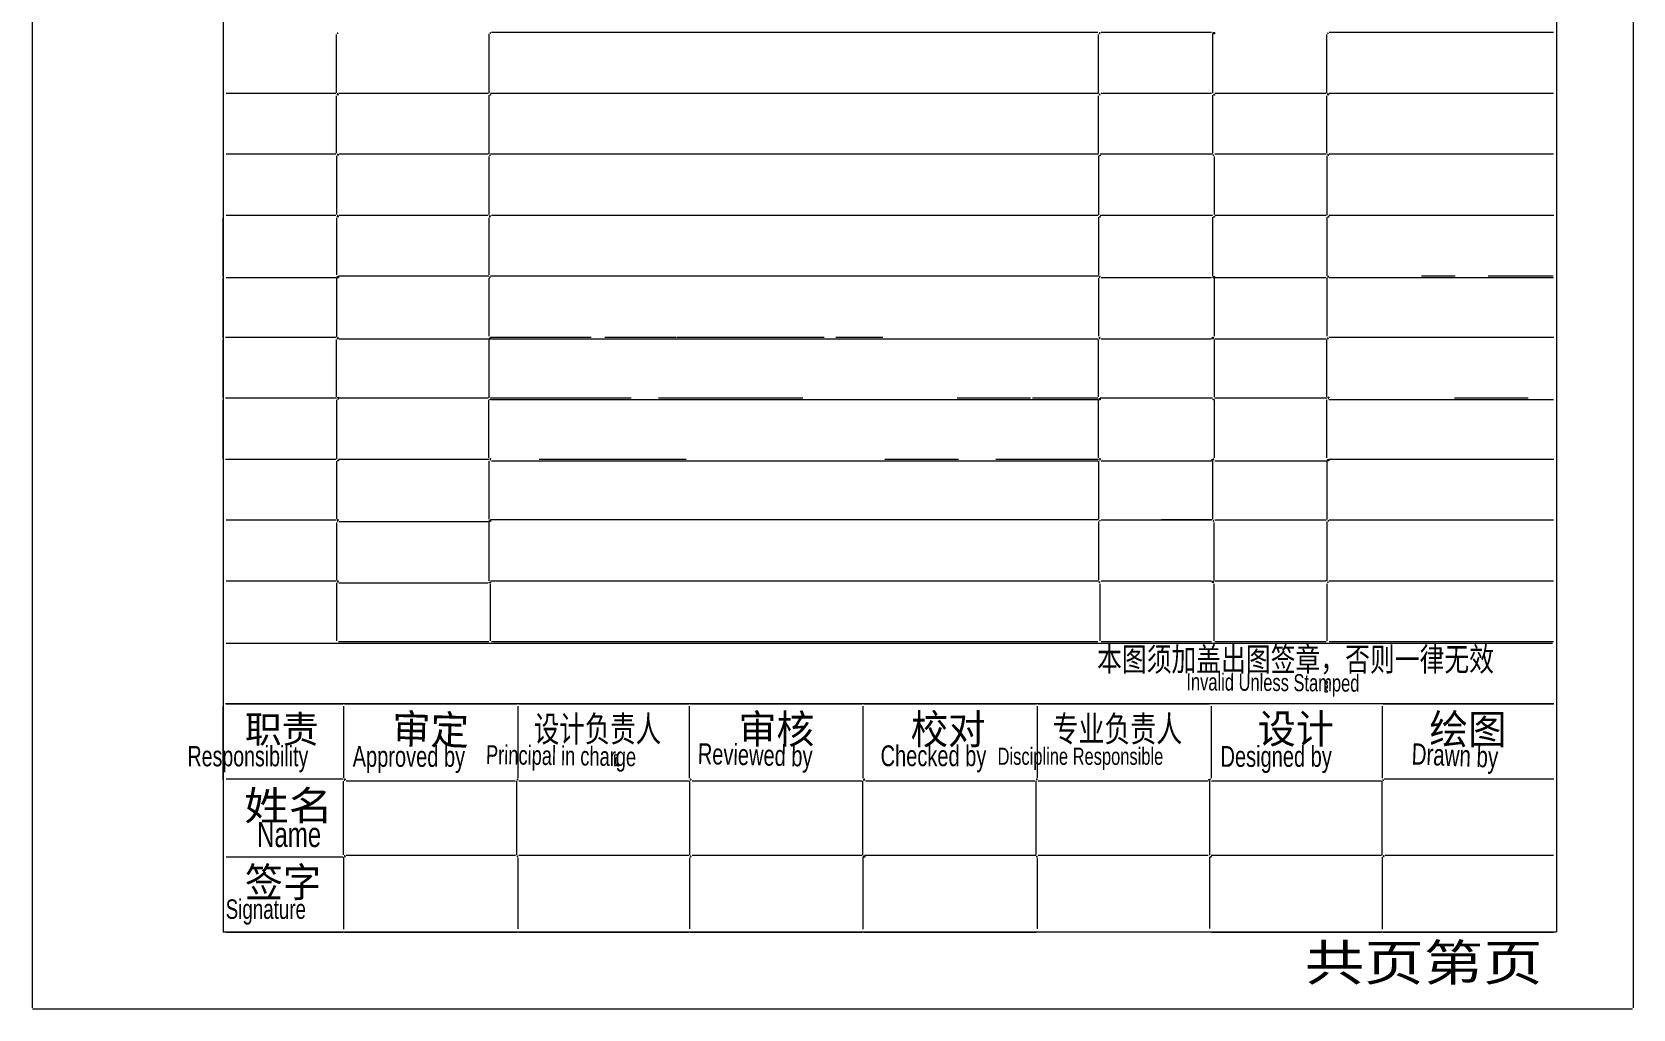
# Model space of a CAD drawing. Extents: x 116 to 2598, y 136 to 3647.
# Drawn here: x 116 to 2598, y 136 to 1651 of the extents above; entities that cross this region are included whole.
import ezdxf

# ---------------------------------------------------------------- set-up
doc = ezdxf.new("R2010")
doc.units = 0
for name, color, linetype, lineweight in [('OCR_TEXT', 6, 'Continuous', 0), ('TRACE_STRAIGHT', 5, 'Continuous', 0), ('TRACE_TEXT_SYMBOL', 6, 'Continuous', 0)]:
    doc.layers.add(name, color=color, linetype=linetype, lineweight=lineweight)
doc.styles.add('wqy-unicode', font='wqy-unicode.lff')

msp = doc.modelspace()

# ---------------------------------------------------------------- linework, layer by layer
at = {"layer": 'TRACE_STRAIGHT', "color": 5}
for p, q in [((116.1, 3645.6), (116.1, 138.1)), ((2597.7, 3645.6), (2597.7, 138.1)), ((412.3, 3526.9), (412.3, 256.9)), ((2479, 3527), (2479, 256)), ((412.4, 1649.4), (412.4, 1556.9)), ((587.9, 1556.9), (587.9, 1646.9)), ((824, 1648), (824, 1556)), ((828.1, 1651), (1768.1, 1651)), ((1769, 1556.9), (1769, 1646.9)), ((1773.1, 1651), (1944.4, 1651)), ((1946, 1648), (1946, 1556)), ((2122.9, 1556.9), (2122.9, 1646.9)), ((2126.9, 1651), (2474.4, 1651)), ((2479.5, 1556.9), (2479.5, 1649.4)), ((412.4, 1554.4), (412.4, 1463.1)), ((416.9, 1556), (586.9, 1556)), ((587.9, 1463.1), (587.9, 1551.9)), ((591.9, 1556), (823.1, 1556)), ((824, 1553), (824, 1462)), ((827, 1556), (1769, 1556)), ((1769, 1463.1), (1769, 1551.9)), ((1773.1, 1556), (1944.4, 1556)), ((1876, 1556), (1936, 1556)), ((1946, 1553), (1946, 1463)), ((1949.4, 1556), (2121.9, 1556)), ((2122.9, 1463.1), (2122.9, 1551.9)), ((2126.9, 1556), (2474.4, 1556)), ((2142, 1556), (2256, 1556)), ((2479.5, 1463.1), (2479.5, 1554.4)), ((412.4, 1458.1), (412.4, 1368.1)), ((416.9, 1462.1), (586.9, 1462.1)), ((588, 1459), (588, 1368)), ((591.9, 1462.1), (823.1, 1462.1)), ((824, 1458.1), (824, 1368.1)), ((827, 1462), (1769, 1462)), ((1769, 1459), (1769, 1367)), ((1772, 1462), (1946, 1462)), ((1948.6, 1458.1), (1948.6, 1368.1)), ((1949.4, 1462.1), (2121.9, 1462.1)), ((2123, 1459), (2123, 1367)), ((2126.9, 1462.1), (2474.4, 1462.1)), ((2383, 1462), (2474, 1462)), ((2479, 1459), (2479, 1368)), ((416.9, 1367.1), (586.9, 1367.1)), ((591.9, 1367.1), (823.1, 1367.1)), ((828.1, 1367.1), (1768.1, 1367.1)), ((1232, 1367), (1346, 1367)), ((1425, 1367), (1653, 1367)), ((1654, 1367), (1736, 1367)), ((1772, 1367), (1946, 1367)), ((1949.4, 1367.1), (2121.9, 1367.1)), ((2126, 1367), (2475, 1367)), ((412.4, 1271.9), (412.4, 1363.1)), ((587.9, 1363.1), (587.9, 1274.4)), ((824, 1363.1), (824, 1274.4)), ((1769, 1364), (1769, 1274)), ((1946, 1364), (1946, 1273)), ((2123, 1364), (2123, 1273)), ((2479.5, 1271.9), (2479.5, 1363.1)), ((412.4, 1176.9), (412.4, 1269.4)), ((416.9, 1270.3), (586.9, 1270.3)), ((588, 1270), (588, 1178)), ((591, 1273), (824, 1273)), ((824, 1269.4), (824, 1179.4)), ((827, 1273), (1769, 1273)), ((1769, 1269.4), (1769, 1179.4)), ((1773.1, 1270.3), (1944.4, 1270.3)), ((1948.6, 1269.4), (1948.6, 1179.4)), ((1949.4, 1270.3), (2121.9, 1270.3)), ((2122.9, 1269.4), (2122.9, 1179.4)), ((2126.9, 1270.3), (2474.4, 1270.3)), ((2270, 1273), (2322, 1273)), ((2373, 1273), (2474, 1273)), ((2479.5, 1176.9), (2479.5, 1269.4)), ((412.4, 1084.4), (412.4, 1174.4)), ((416, 1178), (587, 1178)), ((587.9, 1085.6), (587.9, 1174.4)), ((591.9, 1175.3), (823.1, 1175.3)), ((824, 1175), (824, 1084)), ((827, 1178), (983, 1178)), ((828.1, 1175.3), (1768.1, 1175.3)), ((1004, 1178), (1115, 1178)), ((1116, 1178), (1344, 1178)), ((1362, 1178), (1435, 1178)), ((1769, 1085.6), (1769.1, 1174.4)), ((1773.1, 1175.3), (1944.4, 1175.3)), ((1948.6, 1174.4), (1948.6, 1085.6)), ((1949.4, 1175.3), (2121.9, 1175.3)), ((2122.9, 1085.6), (2122.9, 1174.4)), ((2126, 1178), (2475, 1178)), ((2479.5, 1084.4), (2479.5, 1174.4)), ((412.4, 989.4), (412.4, 1080.6)), ((416, 1084), (588, 1084)), ((588, 1081), (588, 989)), ((591.9, 1083.9), (823.1, 1083.9)), ((824, 990.6), (824.1, 1080.6)), ((827, 1084), (1045, 1084)), ((828.1, 1081.4), (1768.1, 1081.4)), ((1087, 1084), (1311, 1084)), ((1550, 1084), (1664, 1084)), ((1667, 1084), (1768, 1084)), ((1769, 990.6), (1769.1, 1080.6)), ((1772, 1084), (1946, 1084)), ((1948.6, 1080.6), (1948.6, 990.6)), ((1949, 1084), (2123, 1084)), ((2122.9, 990.6), (2122.9, 1080.6)), ((2126.9, 1081.4), (2474.4, 1081.4)), ((2321, 1084), (2435, 1084)), ((2479.5, 989.4), (2479.5, 1080.6)), ((412.4, 985.6), (412.4, 895.6)), ((416, 989), (587, 989)), ((587.9, 985.6), (587.9, 895.6)), ((591, 989), (824, 989)), ((824, 985.6), (824, 895.6)), ((828.1, 986.4), (1768.1, 986.4)), ((902, 989), (1130, 989)), ((1438, 989), (1552, 989)), ((1610, 989), (1769, 989)), ((1769, 986), (1769, 896)), ((1773.1, 986.4), (1944.4, 986.4)), ((1946, 986), (1946, 895)), ((1949.4, 986.4), (2121.9, 986.4)), ((2123, 986), (2123, 895)), ((2126, 989), (2475, 989)), ((2479, 986), (2479, 895)), ((416.9, 894.9), (586.9, 894.9)), ((827, 895), (1769, 895)), ((1773.1, 894.9), (1944.4, 894.9)), ((1867, 895), (1945, 895)), ((1949.4, 894.9), (2121.9, 894.9)), ((2126.9, 894.9), (2474.4, 894.9)), ((412.4, 893.1), (412.4, 800.6)), ((587.9, 890.6), (587.9, 800.6)), ((591.9, 892.3), (823.1, 892.3)), ((824, 892), (824, 800)), ((1769, 892), (1769, 801)), ((1948.6, 800.6), (1948.6, 890.6)), ((2123, 892), (2123, 800)), ((2479.5, 800.6), (2479.5, 893.1)), ((412.4, 798.1), (412.4, 706.9)), ((416.9, 799.9), (586.9, 799.9)), ((588, 797), (588, 707)), ((591.9, 797.3), (823.1, 797.3)), ((826.7, 706.9), (826.7, 795.6)), ((827, 800), (1769, 800)), ((1771.7, 706.9), (1771.7, 795.6)), ((1773.1, 799.9), (1944.4, 799.9)), ((1948.6, 706.9), (1948.6, 795.6)), ((1949.4, 799.9), (2121.9, 799.9)), ((2122.9, 795.6), (2122.9, 706.9)), ((2126, 800), (2232, 800)), ((2126.9, 799.9), (2474.4, 799.9)), ((2479.5, 706.9), (2479.5, 798.1)), ((416.9, 703.3), (2473.1, 703.3)), ((591, 706), (824, 706)), ((828.1, 706), (1768.1, 706)), ((889, 706), (945, 706)), ((1024, 706), (1080, 706)), ((1081, 706), (1141, 706)), ((1175, 706), (1251, 706)), ((1297, 706), (1519, 706)), ((1773.1, 706), (1944.4, 706)), ((1949.4, 706), (2121.9, 706)), ((2126.9, 706), (2474.4, 706)), ((2479.5, 614.4), (2479.5, 704.4)), ((412.4, 491.9), (412.4, 605.6)), ((416, 610), (2475, 610)), ((416.9, 609.7), (598.1, 609.7)), ((599, 605.6), (599, 494.4)), ((600.6, 609.7), (868.1, 609.7)), ((869.7, 494.4), (869.7, 605.6)), ((870.6, 609.7), (1134.4, 609.7)), ((1135.1, 494.4), (1135.2, 605.6)), ((1136.9, 609.7), (1403.1, 609.7)), ((1404, 605.6), (1404, 494.4)), ((1405.6, 609.7), (1673.1, 609.7)), ((1674.7, 494.4), (1674.7, 605.6)), ((1675.6, 609.7), (1940.6, 609.7)), ((1943.6, 605.6), (1943.6, 494.4)), ((2209, 605.6), (2209, 494.4)), ((2210.6, 609.7), (2474.4, 609.7)), ((2479.5, 491.9), (2479.5, 605.6)), ((412.4, 489.4), (412.4, 375.6)), ((416.9, 493), (598.1, 493)), ((599, 375.6), (599, 489.4)), ((603.1, 490.3), (865.6, 490.3)), ((867, 490), (867, 375)), ((870.6, 490.3), (1134.4, 490.3)), ((1135, 490), (1135, 375)), ((1139.4, 490.3), (1403.1, 490.3)), ((1404, 375.6), (1404, 489.4)), ((1408.1, 490.3), (1670.6, 490.3)), ((1672, 490), (1672, 376)), ((1675.6, 490.3), (1939.4, 490.3)), ((1941, 490), (1941, 375)), ((1944.4, 490.3), (2208.1, 490.3)), ((2209, 375.6), (2209, 489.4)), ((2212, 493), (2475, 493)), ((2479, 490), (2479, 375)), ((412.4, 373.1), (412.4, 260.6)), ((416.9, 372.3), (598.1, 372.3)), ((603.1, 374.9), (865.6, 374.9)), ((870.6, 374.9), (1134.4, 374.9)), ((1139.4, 374.9), (1403.1, 374.9)), ((1407, 375), (1672, 375)), ((1675.6, 374.9), (1939.4, 374.9)), ((1944, 375), (2027, 375)), ((1944.4, 374.9), (2208.1, 374.9)), ((2213.1, 374.9), (2474.4, 374.9)), ((2479.5, 260.6), (2479.5, 373.1)), ((599, 372), (599, 260)), ((869.7, 260.6), (869.7, 370.6)), ((1135.1, 370.6), (1135.2, 260.6)), ((1404, 372), (1404, 260)), ((1674.7, 260.6), (1674.7, 370.6)), ((1941, 372), (1941, 261)), ((2209, 372), (2209, 260)), ((412, 256), (2479, 256)), ((416.9, 255.5), (598.1, 255.5)), ((600.6, 255.5), (868.1, 255.5)), ((764, 256), (867, 256)), ((870.6, 255.5), (1134.4, 255.5)), ((1136.9, 255.5), (1403.1, 255.5)), ((1405.6, 255.5), (1673.1, 255.5)), ((1944.4, 255.5), (2208.1, 255.5)), ((2210.6, 255.5), (2474.4, 255.5)), ((116.9, 136.4), (2596.9, 136.4))]:
    msp.add_line(p, q, dxfattribs=at)
at = {"layer": 'TRACE_TEXT_SYMBOL', "color": 6}
for points in [[(589, 1649), (590, 1648), (590, 1649)], [(826, 1650), (826, 1649), (827, 1649)], [(1771, 1650), (1770, 1649), (1771, 1648), (1772, 1649)], [(1947, 1650), (1949, 1650), (1949, 1648), (1947, 1648)], [(2124, 1649), (2125, 1648), (2125, 1649)], [(589, 1555), (589, 1554), (590, 1553), (591, 1554), (590, 1555)], [(826, 1554), (827, 1554), (827, 1553), (826, 1553)], [(1771, 1555), (1770, 1554), (1771, 1553), (1772, 1554)], [(1948, 1554), (1949, 1554), (1949, 1553), (1948, 1553)], [(2124, 1555), (2124, 1554), (2125, 1553), (2126, 1554), (2125, 1555)], [(589, 1461), (590, 1460), (591, 1460), (590, 1461)], [(825, 1460), (826, 1459), (826, 1460)], [(1771, 1460), (1772, 1460), (1772, 1459), (1771, 1459)], [(1947, 1460), (1947, 1459), (1948, 1460)], [(2124, 1461), (2125, 1460), (2126, 1460), (2125, 1461)], [(589, 1366), (589, 1365), (590, 1364), (591, 1365), (590, 1366)], [(825, 1366), (825, 1365), (826, 1364), (827, 1365), (826, 1366)], [(1771, 1365), (1772, 1365), (1772, 1364), (1771, 1364)], [(1948, 1365), (1949, 1365), (1949, 1364), (1948, 1364)], [(2125, 1365), (2126, 1365), (2126, 1364), (2125, 1364)], [(589, 1272), (591, 1272), (591, 1270), (589, 1270)], [(825, 1271), (826, 1270), (826, 1271)], [(1771, 1272), (1770, 1271), (1771, 1271), (1772, 1272)], [(1947, 1272), (1949, 1272), (1949, 1270), (1947, 1270)], [(2125, 1272), (2124, 1271), (2125, 1271), (2126, 1272)], [(590, 1177), (589, 1176), (590, 1176), (591, 1177)], [(825, 1177), (827, 1177), (827, 1175), (825, 1175)], [(1771, 1178), (1770, 1177), (1770, 1176), (1771, 1176), (1772, 1177)], [(1947, 1178), (1946, 1177), (1945, 1177), (1946, 1176), (1947, 1176), (1948, 1177)], [(2124, 1177), (2124, 1176), (2125, 1175), (2125, 1176)], [(590, 1085), (591, 1085), (591, 1084), (590, 1084)], [(590, 1083), (590, 1082), (591, 1082)], [(826, 1082), (827, 1082), (827, 1081), (826, 1081)], [(1770, 1083), (1772, 1083), (1772, 1081), (1770, 1081)], [(1947, 1082), (1948, 1082), (1948, 1081), (1947, 1081)], [(2125, 1085), (2126, 1085), (2126, 1084), (2125, 1084)], [(2125, 1083), (2125, 1082), (2126, 1083)], [(590, 987), (591, 987), (591, 986), (590, 986)], [(826, 990), (827, 990), (827, 989), (826, 989)], [(826, 988), (826, 987), (827, 988)], [(1771, 990), (1772, 990), (1772, 989), (1771, 989)], [(1771, 988), (1771, 987), (1772, 988)], [(1945, 988), (1946, 988), (1946, 987), (1945, 987)], [(1947, 990), (1947, 988), (1948, 988), (1948, 989)], [(2124, 988), (2126, 988), (2126, 986), (2124, 986)], [(590, 895), (589, 894), (589, 893), (590, 893), (591, 894)], [(825, 894), (827, 894), (827, 892), (825, 892)], [(1771, 894), (1771, 893), (1772, 893)], [(2125, 894), (2125, 893), (2126, 893)], [(1947, 893), (1947, 892), (1948, 893)], [(590, 800), (589, 799), (590, 798), (591, 799)], [(825, 798), (827, 798), (827, 797), (825, 797)], [(1771, 799), (1770, 798), (1770, 797), (1771, 798)], [(1946, 799), (1945, 798), (1946, 798), (1947, 797), (1948, 798), (1947, 799)], [(2124, 798), (2125, 797), (2125, 798)], [(2123, 644), (2122, 643), (2121, 643), (2121, 642), (2120, 641), (2120, 638), (2121, 637), (2121, 636), (2122, 635), (2120, 633), (2120, 628), (2124, 628), (2124, 629), (2122, 631), (2122, 633), (2121, 634), (2122, 635), (2123, 635), (2124, 634), (2124, 638), (2122, 640), (2124, 642), (2124, 644)], [(1021, 531), (1020, 530), (1019, 530), (1019, 514), (1022, 514), (1022, 516), (1021, 517), (1021, 525), (1023, 527), (1024, 527), (1024, 530), (1022, 530)], [(1024, 516), (1025, 516), (1025, 513), (1024, 513)], [(601, 493), (600, 492), (600, 491), (601, 491), (602, 492)], [(868, 493), (868, 492), (869, 491), (869, 492)], [(1137, 493), (1136, 492), (1137, 491), (1138, 492)], [(1406, 493), (1405, 492), (1405, 491), (1406, 491), (1407, 492)], [(1673, 493), (1673, 492), (1674, 491), (1674, 492)], [(1940, 492), (1941, 492), (1941, 491), (1940, 491)], [(1942, 493), (1942, 492), (1943, 492)], [(2210, 492), (2210, 491), (2211, 490), (2211, 491)], [(600, 374), (601, 373), (602, 373), (601, 374)], [(869, 374), (868, 373), (868, 372), (869, 373)], [(1137, 374), (1136, 373), (1137, 372), (1138, 373)], [(1405, 374), (1407, 374), (1407, 372), (1405, 372)], [(1674, 374), (1673, 373), (1673, 372), (1674, 373)], [(1943, 373), (1944, 373), (1944, 372), (1943, 372)], [(2210, 374), (2211, 373), (2212, 373), (2211, 374)]]:
    msp.add_lwpolyline(points, close=True, dxfattribs=at)

# ---------------------------------------------------------------- texts
at = {"layer": 'OCR_TEXT', "color": 6, "style": 'wqy-unicode'}
for s, height, width, p in [('本图须加盖出图签章，否则一律无效', 36.703, 0.76805, (1767, 660.2)), ('职责', 42.15, 0.994081, (446, 549)), ('设计负责人', 39.81, 0.726276, (894, 550.7)), ('审核', 45.08, 0.957872, (1211, 547.7)), ('校对', 46.07, 0.923724, (1478, 547)), ('专业负责人', 39.81, 0.739918, (1698, 550.7)), ('设计', 45.08, 0.958567, (2016, 548.2)), ('绘图', 46.07, 0.953677, (2282, 547)), ('Checked by', 32.25, 0.72, (1431.4, 512.8)), ('Responsibility', 31.529, 0.72, (357.1, 512.6)), ('Approved by', 32.245, 0.72, (613.1, 511.8)), ('Discipline Responsible', 26.513, 0.72, (1612.8, 514.9)), ('Designed by', 32.245, 0.72, (1958.3, 511.8)), ('姓名', 45.28, 1.113187, (445, 428.9)), ('Name', 38.66, 0.72, (465, 387.5)), ('签字', 45.67, 0.947372, (446, 310)), ('Signature', 30.19, 0.72, (416.3, 276.1)), ('共页第页', 55.91, 1.208155, (2089, 180.3))]:
    msp.add_text(s, height=height, dxfattribs=dict(at, width=width)).set_placement(p)
for s, height, rotation, width, p in [('Invalid Unless Stamped', 26.518, -0.4887, 0.72, (1905.3, 630.5)), ('审定', 45.28, -1.4203, 0.96336, (673.9, 548.4)), ('Principal in charge', 29.383, -0.8283, 0.72, (819.6, 516)), ('Reviewed by', 32.253, -1.3426, 0.72, (1147.8, 516.2)), ('Drawn by', 32.99, -2.268, 0.72, (2254.1, 515.5))]:
    msp.add_text(s, height=height, rotation=rotation, dxfattribs=dict(at, width=width)).set_placement(p)

doc.saveas('drawing.dxf')
